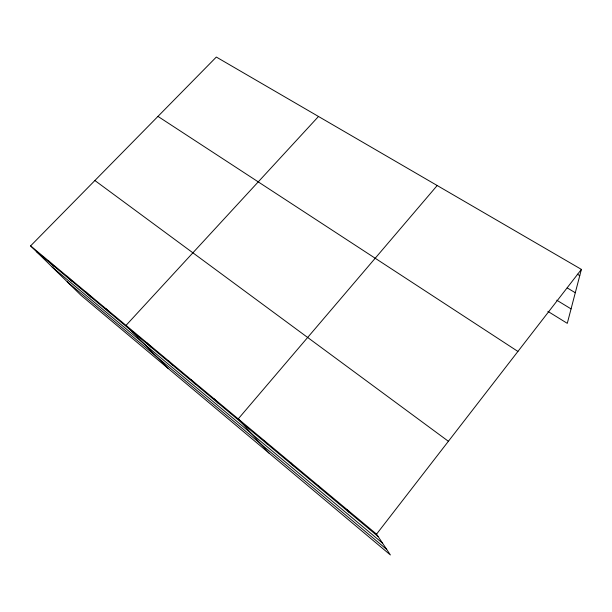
<?xml version="1.0" encoding="UTF-8"?>
<svg xmlns="http://www.w3.org/2000/svg" width="612" height="612" viewBox="0 0 612 612"><rect width="100%" height="100%" fill="white"/><g stroke="black" fill="none" stroke-linecap="round" stroke-linejoin="round"><path stroke-width="0.92" d="M30.6 245.894L376.548 534.146L390.38 554.946L80.937 295.252L30.6 245.894L216.327 57.054L581.4 269.395L567.286 323.343L547.87 311.355M376.548 534.146L581.4 269.395M437.197 185.52L238.229 418.899L269.081 453.148M318.5 116.479L126.018 325.4L168.331 368.592M577.3 274.199L579.763 275.645M567.217 287.915L575.295 292.735M556.759 300.201L571.065 308.899M157.965 116.395L517.913 351.441M94.891 180.525L448.397 441.29M36.33 251.517L378.17 536.586M52.135 267.008L382.577 543.211M67.259 281.841L386.707 549.431M48.524 260.827L54.108 266.335M66.999 276.226L72.423 281.612M86.055 292.1L91.303 297.356M105.723 308.486L110.78 313.596M146.987 342.873L151.623 347.662M168.652 360.927L173.058 365.532M191.059 379.593L195.205 383.999M214.238 398.902L218.109 403.101M263.849 440.242L267.092 443.952M290.44 462.397L293.324 465.824M318.041 485.392L320.535 488.521M346.721 509.299L348.802 512.091"/></g></svg>
